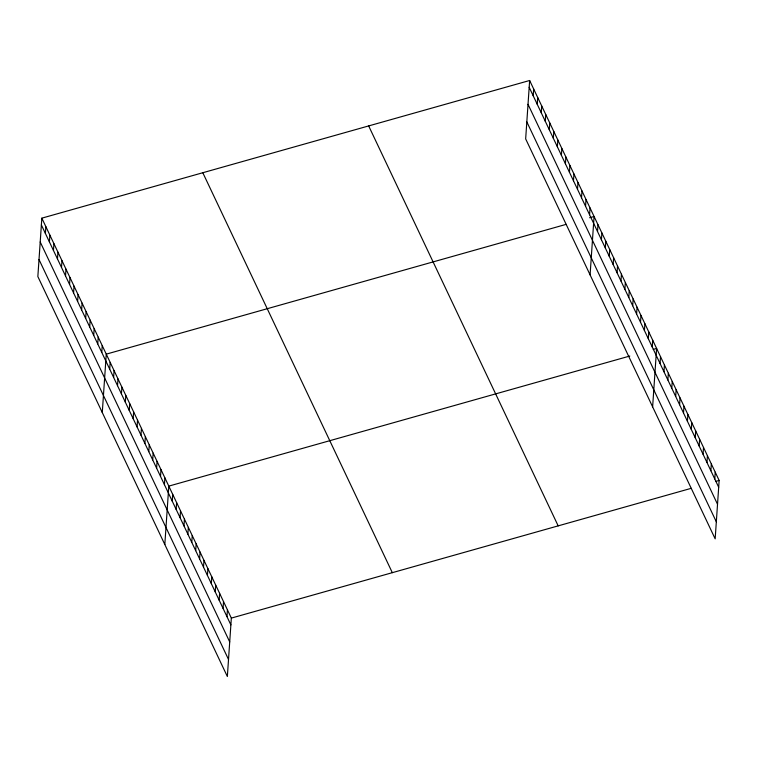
<?xml version="1.0" encoding="UTF-8"?>
<svg xmlns="http://www.w3.org/2000/svg" width="757" height="757" viewBox="0 0 757 757"><rect width="100%" height="100%" fill="white"/><g stroke="black" fill="none" stroke-linecap="round" stroke-linejoin="round"><path stroke-width="1.14" d="M41.834 218.158L37.85 276.56L227.355 676.503L231.339 618.1L41.834 218.158L529.645 80.497L719.15 480.44L715.166 538.842L525.661 138.9L529.645 80.497M45.392 233.449L45.855 226.665M49.423 241.947L49.886 235.162M53.454 250.444L53.908 243.659M57.475 258.941L57.939 252.157M61.506 267.439L61.97 260.654M65.528 275.936L65.991 269.151M69.559 284.433L70.023 277.649M73.58 292.94L74.044 286.155M77.611 301.437L78.075 294.653M81.642 309.935L82.106 303.15M85.664 318.432L86.128 311.647M89.695 326.929L90.159 320.145M93.717 335.427L94.18 328.642M97.748 343.924L98.211 337.139M101.779 352.431L102.233 345.646M102.28 412.537L106.264 354.144L566.132 224.365M109.708 369.17L110.172 362.395M113.616 377.421L114.08 370.637M117.524 385.673L117.988 378.888M121.432 393.924L121.896 387.139M125.34 402.166L125.804 395.381M129.248 410.417L129.712 403.632M133.166 418.668L133.62 411.884M137.074 426.92L137.528 420.135M140.982 435.161L141.445 428.377M144.89 443.413L145.353 436.628M148.798 451.664L149.261 444.879M152.706 459.906L153.169 453.131M156.614 468.157L157.078 461.373M160.522 476.408L160.986 469.624M164.43 484.66L164.894 477.875M164.818 544.52L168.802 486.117L629.786 356.036M172.246 501.153L172.71 494.368M176.154 509.404L176.618 502.62M180.062 517.656L180.526 510.871M183.97 525.897L184.434 519.113M187.878 534.149L188.342 527.364M191.786 542.4L192.25 535.615M195.703 550.642L196.158 543.867M199.611 558.893L200.066 552.108M203.519 567.144L203.983 560.36M207.427 575.396L207.891 568.611M211.335 583.638L211.799 576.853M215.243 591.889L215.707 585.104M219.151 600.14L219.615 593.356M223.06 608.391L223.523 601.607M226.968 616.633L227.431 609.849M533.202 95.779L533.666 89.004M537.233 104.286L537.697 97.502M541.264 112.784L541.728 105.999M545.286 121.281L545.75 114.496M549.317 129.778L549.781 122.994M553.339 138.276L553.802 131.491M557.37 146.773L557.833 139.988M561.401 155.27L561.855 148.495M565.422 163.777L565.886 156.992M569.453 172.274L569.917 165.49M573.475 180.772L573.938 173.987M577.506 189.269L577.969 182.484M581.527 197.766L581.991 190.982M585.558 206.264L586.022 199.479M589.589 214.77L590.044 207.986M590.091 274.876L594.075 216.483L589.599 217.742M597.519 231.51L597.983 224.725M601.427 239.761L601.891 232.976M605.335 248.012L605.799 241.228M609.243 256.263L609.707 249.479M613.151 264.505L613.615 257.721M617.069 272.757L617.523 265.972M620.977 281.008L621.431 274.223M624.885 289.259L625.348 282.475M628.793 297.501L629.256 290.716M632.701 305.752L633.164 298.968M636.609 314.004L637.072 307.219M640.517 322.245L640.98 315.461M644.425 330.497L644.888 323.712M648.333 338.748L648.796 331.963M652.241 346.999L652.704 340.215M652.629 406.859L656.612 348.457L653.263 349.403M660.057 363.492L660.52 356.708M663.965 371.744L664.428 364.959M667.873 379.995L668.336 373.21M671.781 388.237L672.244 381.452M675.689 396.488L676.152 389.704M679.606 404.74L680.06 397.955M683.514 412.981L683.968 406.206M687.422 421.233L687.886 414.448M691.33 429.484L691.794 422.699M695.238 437.735L695.702 430.951M699.146 445.977L699.61 439.192M703.054 454.228L703.518 447.444M706.962 462.48L707.426 455.695M710.87 470.731L711.334 463.946M714.778 478.973L715.242 472.188M231.339 618.1L691.198 488.331M715.8 481.386L719.15 480.44M529.181 87.282L718.686 487.224M528.017 104.315L717.522 504.257M526.825 121.868L716.33 521.81M368.668 125.927L558.174 525.869M202.81 172.738L392.315 572.671M41.37 224.943L230.876 624.885M40.206 241.975L229.712 641.917M39.014 259.528L228.519 659.47"/></g></svg>
